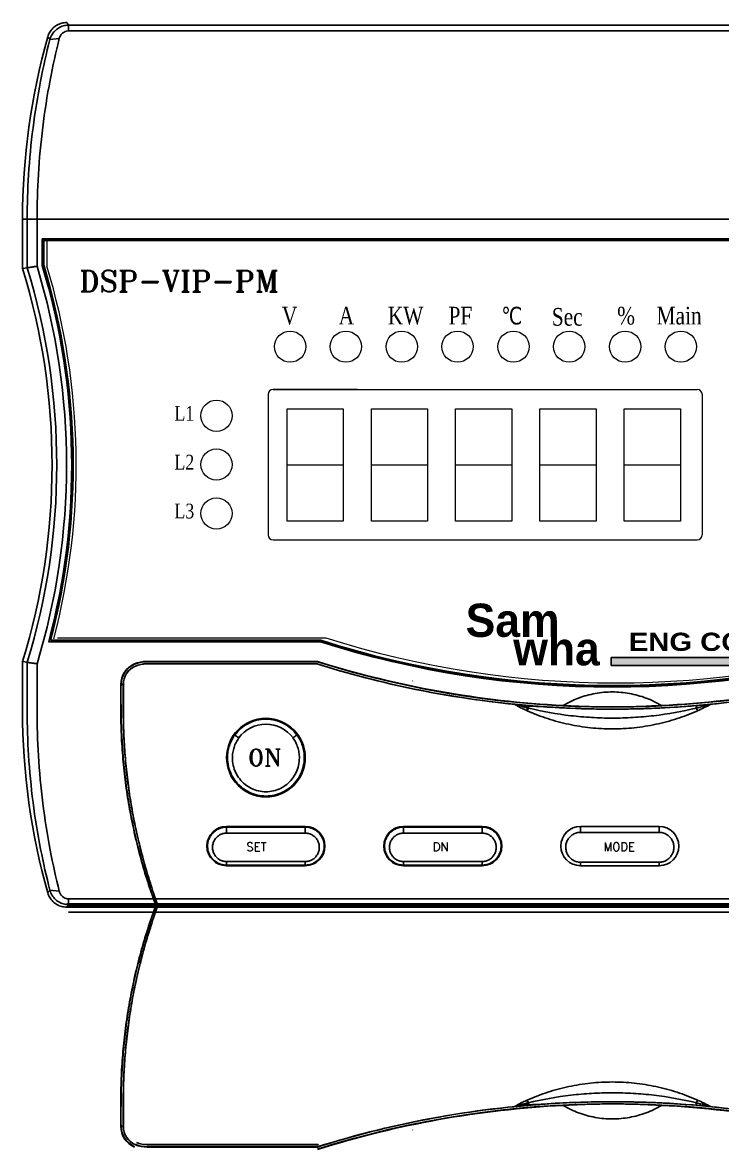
# Model space of a CAD drawing. Header units: millimetres. Extents: x 107 to 2900, y 85 to 3996.
# Drawn here: x 1094.06 to 1113.99, y 3650.02 to 3682.12 of the extents above; entities that cross this region are included whole.
import ezdxf
from ezdxf.lldxf.tags import DXFTag

# ---------------------------------------------------------------- set-up
doc = ezdxf.new("R2010")
doc.units = ezdxf.units.MM
for name, color, linetype in [('2', 7, 'Continuous'), ('70', 7, 'Continuous'), ('DEFAULT_2', 8, 'HIDDEN')]:
    doc.layers.add(name, color=color, linetype=linetype)
doc.styles.add('SS', font='batang.ttc', dxfattribs={"width": 0.8})
doc.styles.get("Standard").update_dxf_attribs({"font": 'BareunDotumPro1.ttf'})
doc.styles.add('STYLE2', font='romant.shx')
tags = doc.linetypes.add('HIDDEN', pattern=[0.375, 0.25, -0.125]).pattern_tags.tags
tags[6:7] = [DXFTag(74, 4), DXFTag(75, 0), DXFTag(340, '0'), DXFTag(46, 1.0), DXFTag(50, 0.0), DXFTag(44, 0.0), DXFTag(45, 0.0)]
tags[4:5] = [DXFTag(74, 4), DXFTag(75, 0), DXFTag(340, '0'), DXFTag(46, 1.0), DXFTag(50, 0.0), DXFTag(44, 0.0), DXFTag(45, 0.0)]

msp = doc.modelspace()

# ---------------------------------------------------------------- hatches: boundary and pattern name
msp.add_hatch(color=0).paths.add_polyline_path([(1110.823, 3663.801), (1110.823, 3664.035), (1114.931, 3664.035), (1114.931, 3663.801)])

# ---------------------------------------------------------------- linework, layer by layer
at = {"color": 0, "linetype": 'Continuous'}
for p, q in [((1095.37, 3681.883), (1095.37, 3682.047)), ((1126.343, 3682.047), (1095.37, 3682.047)), ((1126.343, 3681.883), (1095.37, 3681.883)), ((1095.104, 3681.669), (1094.835, 3681.633)), ((1094.056, 3675.114), (1094.056, 3676.514)), ((1094.056, 3676.514), (1127.656, 3676.514)), ((1094.189, 3676.514), (1094.189, 3675.134)), ((1094.469, 3676.514), (1094.469, 3675.176)), ((1094.616, 3675.954), (1094.616, 3675.198)), ((1127.096, 3675.954), (1094.616, 3675.954)), ((1094.622, 3675.948), (1094.622, 3675.198)), ((1127.09, 3675.948), (1094.622, 3675.948)), ((1094.658, 3675.912), (1094.658, 3675.204)), ((1127.054, 3675.912), (1094.658, 3675.912)), ((1094.056, 3675.114), (1094.189, 3675.134)), ((1094.855, 3664.522), (1102.549, 3664.522)), ((1094.8, 3664.48), (1094.808, 3664.486)), ((1094.8, 3664.48), (1102.543, 3664.48)), ((1102.544, 3664.486), (1094.808, 3664.486)), ((1102.543, 3664.48), (1102.544, 3664.486)), ((1094.056, 3662.514), (1094.056, 3663.914)), ((1094.056, 3663.914), (1094.189, 3663.894)), ((1094.189, 3663.894), (1094.189, 3662.514)), ((1102.456, 3663.92), (1097.578, 3663.92)), ((1097.578, 3663.92), (1097.578, 3663.91)), ((1102.455, 3663.91), (1097.578, 3663.91)), ((1102.456, 3663.92), (1102.455, 3663.91)), ((1094.469, 3663.853), (1094.469, 3662.514)), ((1097.244, 3663.85), (1097.247, 3663.841)), ((1102.446, 3663.85), (1097.578, 3663.85)), ((1096.856, 3662.514), (1096.856, 3663.26)), ((1096.866, 3663.267), (1096.93, 3663.267)), ((1096.926, 3662.514), (1096.926, 3663.26)), ((1096.866, 3662.514), (1096.866, 3662.692)), ((1097.572, 3657.833), (1097.623, 3657.833)), ((1097.632, 3657.644), (1097.684, 3657.644)), ((1097.654, 3657.564), (1097.696, 3657.606)), ((1097.696, 3657.433), (1097.696, 3657.606)), ((1095.104, 3657.371), (1094.835, 3657.407)), ((1095.37, 3657.157), (1097.786, 3657.157)), ((1095.37, 3657.157), (1095.37, 3656.993)), ((1097.782, 3657.186), (1097.837, 3657.186)), ((1097.795, 3657.154), (1097.8, 3657.15)), ((1097.801, 3657.147), (1097.845, 3657.147)), ((1097.845, 3657.157), (1123.868, 3657.157)), ((1126.398, 3657.017), (1095.314, 3657.017)), ((1126.398, 3656.92), (1095.314, 3656.92)), ((1095.37, 3656.993), (1097.849, 3656.993)), ((1095.37, 3656.944), (1097.849, 3656.944)), ((1097.842, 3657.034), (1097.89, 3657.034)), ((1097.842, 3656.903), (1097.89, 3656.903)), ((1097.867, 3656.968), (1123.846, 3656.968)), ((1097.867, 3656.968), (1123.846, 3656.968)), ((1097.904, 3656.993), (1097.91, 3656.981)), ((1097.904, 3656.993), (1123.808, 3656.993)), ((1097.904, 3656.944), (1097.91, 3656.956)), ((1097.904, 3656.944), (1123.808, 3656.944)), ((1097.91, 3656.981), (1097.91, 3656.981)), ((1123.802, 3656.981), (1097.91, 3656.981)), ((1123.802, 3656.981), (1097.91, 3656.981)), ((1123.802, 3656.956), (1097.91, 3656.956)), ((1123.802, 3656.956), (1097.91, 3656.956)), ((1097.91, 3656.956), (1097.91, 3656.956)), ((1095.37, 3656.78), (1097.786, 3656.78)), ((1097.696, 3656.504), (1097.696, 3656.331)), ((1097.782, 3656.751), (1097.837, 3656.751)), ((1097.795, 3656.783), (1097.8, 3656.787)), ((1097.801, 3656.79), (1097.845, 3656.79)), ((1097.845, 3656.78), (1123.868, 3656.78)), ((1097.632, 3656.293), (1097.684, 3656.293)), ((1097.654, 3656.373), (1097.696, 3656.331)), ((1097.572, 3656.104), (1097.623, 3656.104)), ((1096.856, 3651.423), (1096.856, 3650.677)), ((1096.866, 3651.423), (1096.866, 3651.245)), ((1096.926, 3651.423), (1096.926, 3650.677)), ((1096.866, 3650.67), (1096.93, 3650.67)), ((1097.272, 3650.153), (1097.276, 3650.162)), ((1102.474, 3650.153), (1097.607, 3650.153)), ((1102.484, 3650.093), (1097.607, 3650.093)), ((1097.607, 3650.083), (1097.607, 3650.093)), ((1102.485, 3650.083), (1097.607, 3650.083)), ((1102.485, 3650.083), (1102.484, 3650.093))]:
    msp.add_line(p, q, dxfattribs=at)
at = {"color": 0, "lineweight": 20}
for p, q in [((1094.751, 3675.887), (1094.751, 3675.183)), ((1127.052, 3675.912), (1094.852, 3675.912)), ((1095.048, 3664.591), (1102.696, 3664.591))]:
    msp.add_line(p, q, dxfattribs=at)
at = {"color": 0}
for p, q in [((1110.823, 3664.035), (1114.931, 3664.035)), ((1110.823, 3663.801), (1110.823, 3664.035)), ((1114.931, 3663.801), (1110.823, 3663.801))]:
    msp.add_line(p, q, dxfattribs=at)
at = {"color": 0, "linetype": 'HIDDEN'}
for p, q in [((1100.103, 3661.822), (1100.216, 3661.74)), ((1101.873, 3661.822), (1101.759, 3661.74)), ((1102.108, 3659.22), (1099.868, 3659.22)), ((1099.868, 3659.029), (1099.868, 3659.22)), ((1099.868, 3659.199), (1102.108, 3659.199)), ((1102.108, 3659.029), (1102.108, 3659.22)), ((1104.908, 3659.029), (1104.908, 3659.22)), ((1107.148, 3659.22), (1104.908, 3659.22)), ((1104.908, 3659.199), (1107.148, 3659.199)), ((1107.148, 3659.029), (1107.148, 3659.22)), ((1109.948, 3659.22), (1112.188, 3659.22)), ((1109.948, 3659.22), (1109.948, 3659.05)), ((1112.188, 3659.22), (1112.188, 3659.05)), ((1099.868, 3659.029), (1102.108, 3659.029)), ((1104.908, 3659.029), (1107.148, 3659.029)), ((1109.948, 3659.05), (1112.188, 3659.05)), ((1102.108, 3658.219), (1099.868, 3658.219)), ((1099.868, 3658.1), (1099.868, 3658.219)), ((1102.108, 3658.118), (1099.868, 3658.118)), ((1099.868, 3658.1), (1102.108, 3658.1)), ((1102.108, 3658.1), (1102.108, 3658.219)), ((1104.908, 3658.1), (1104.908, 3658.219)), ((1107.148, 3658.219), (1104.908, 3658.219)), ((1107.148, 3658.118), (1104.908, 3658.118)), ((1104.908, 3658.1), (1107.148, 3658.1)), ((1107.148, 3658.1), (1107.148, 3658.219)), ((1112.188, 3658.201), (1109.948, 3658.201)), ((1109.948, 3658.1), (1109.948, 3658.201)), ((1112.188, 3658.1), (1109.948, 3658.1)), ((1112.188, 3658.1), (1112.188, 3658.201))]:
    msp.add_line(p, q, dxfattribs=at)
msp.add_circle((1100.988, 3661.18), 1.12, dxfattribs=at)
at = {"color": 0, "linetype": 'Continuous'}
for centre, radius, start, end in [((1113.18, 3676.514), 19.124, 164.2269, 180), ((1075.81, 3669.514), 19.087, 342.9385, 17.0615), ((1075.81, 3669.514), 19.22, 342.998, 17.002), ((1075.81, 3669.514), 19.499, 343.1212, 16.8788), ((1075.81, 3669.514), 19.647, 345.1523, 16.8148), ((1075.81, 3669.514), 19.653, 345.1745, 16.8123), ((1075.81, 3669.514), 19.689, 345.3111, 16.7968), ((1110.856, 3690.63), 27.398, 252.3501, 287.6499), ((1110.856, 3690.63), 27.44, 252.3638, 287.6362), ((1110.856, 3690.63), 27.434, 252.3619, 287.6381), ((1097.578, 3663.08), 0.84, 90, 113.4856), ((1097.578, 3663.08), 0.83, 90, 113.4856), ((1110.856, 3690.63), 28.01, 252.5455, 287.4545), ((1110.856, 3690.63), 28, 252.5424, 267.134), ((1110.856, 3690.63), 28, 272.866, 287.4576), ((1097.5, 3663.26), 0.644, 113.4856, 180), ((1097.5, 3663.26), 0.634, 113.4856, 179.2935), ((1097.5, 3663.26), 0.575, 113.4856, 180), ((1097.578, 3663.08), 0.771, 90, 113.4856), ((1110.856, 3690.63), 28.069, 252.5641, 264.2766), ((1110.856, 3690.63), 28.069, 265.8574, 287.4359), ((1113.106, 3662.514), 19.05, 180, 195.802), ((1110.856, 3623.307), 28.069, 72.5641, 94.1426), ((1110.856, 3623.307), 28.069, 95.7234, 107.4359), ((1110.856, 3623.307), 28.01, 72.5455, 107.4545), ((1110.856, 3623.307), 28, 92.866, 107.4576), ((1110.856, 3623.307), 28, 72.5424, 87.134), ((1097.5, 3650.677), 0.644, 180, 246.5144), ((1097.5, 3650.677), 0.634, 180.7065, 246.5144), ((1097.5, 3650.677), 0.575, 180, 246.5144), ((1097.607, 3650.923), 0.84, 246.5144, 270), ((1097.607, 3650.923), 0.83, 246.5144, 270), ((1097.607, 3650.923), 0.771, 246.5144, 270)]:
    msp.add_arc(centre, radius, start, end, dxfattribs=at)
at = {"color": 0, "linetype": 'HIDDEN'}
for centre, radius, start, end in [((1100.988, 3661.18), 1.094, 35.9626, 144.0374), ((1100.988, 3661.18), 0.954, 35.9626, 144.0374), ((1099.868, 3658.66), 0.56, 90, 270), ((1102.108, 3658.66), 0.56, 270, 90), ((1104.908, 3658.66), 0.56, 90, 270), ((1107.148, 3658.66), 0.56, 270, 90), ((1109.948, 3658.66), 0.56, 90, 270), ((1112.188, 3658.66), 0.56, 270, 90)]:
    msp.add_arc(centre, radius, start, end, dxfattribs=at)
at = {"color": 0, "linetype": 'Continuous'}
for points, knots in [([(1094.776, 3681.713), (1094.789, 3681.758), (1094.828, 3681.848), (1094.917, 3681.963), (1095.035, 3682.052), (1095.17, 3682.107), (1095.267, 3682.12), (1095.314, 3682.12)], [0, 0, 0, 0, 0.286347, 0.578119, 0.866222, 1.158636, 1.444993, 1.444993, 1.444993, 1.444993]), ([(1095.37, 3682.047), (1095.353, 3682.047), (1095.288, 3682.044), (1095.176, 3682.018), (1095.044, 3681.948), (1094.935, 3681.845), (1094.868, 3681.734), (1094.842, 3681.66), (1094.835, 3681.633)], [0, 0, 0, 0, 0.099417, 0.3897, 0.684026, 0.981673, 1.282527, 1.450738, 1.450738, 1.450738, 1.450738]), ([(1095.37, 3681.883), (1095.362, 3681.883), (1095.329, 3681.882), (1095.273, 3681.869), (1095.207, 3681.832), (1095.153, 3681.779), (1095.12, 3681.721), (1095.108, 3681.683), (1095.104, 3681.669)], [0, 0, 0, 0, 0.0497258, 0.194883, 0.3426334, 0.493231, 0.6468973, 0.7333873, 0.7333873, 0.7333873, 0.7333873]), ([(1095.37, 3682.047), (1095.361, 3682.059), (1095.342, 3682.083), (1095.324, 3682.108), (1095.314, 3682.12)], [0, 0, 0, 0, 0.0917191, 0.1832964, 0.1832964, 0.1832964, 0.1832964]), ([(1094.835, 3681.633), (1094.734, 3681.24), (1094.547, 3680.406), (1094.34, 3679.12), (1094.216, 3677.807), (1094.189, 3676.937), (1094.189, 3676.514)], [0, 0, 0, 0, 2.431085, 5.125087, 7.809799, 10.343847, 10.343847, 10.343847, 10.343847]), ([(1095.104, 3681.669), (1095.005, 3681.274), (1094.821, 3680.434), (1094.617, 3679.139), (1094.495, 3677.816), (1094.469, 3676.94), (1094.469, 3676.514)], [0, 0, 0, 0, 2.445834, 5.157459, 7.860642, 10.412539, 10.412539, 10.412539, 10.412539]), ([(1094.835, 3681.633), (1094.825, 3681.646), (1094.806, 3681.673), (1094.786, 3681.699), (1094.776, 3681.713)], [0, 0, 0, 0, 0.0989444, 0.1977306, 0.1977306, 0.1977306, 0.1977306]), ([(1094.189, 3675.134), (1094.22, 3675.139), (1094.282, 3675.148), (1094.375, 3675.162), (1094.438, 3675.171), (1094.469, 3675.176)], [0, 0, 0, 0, 0.1879853, 0.3764516, 0.5653995, 0.5653995, 0.5653995, 0.5653995]), ([(1094.189, 3663.894), (1094.22, 3663.89), (1094.282, 3663.88), (1094.375, 3663.867), (1094.438, 3663.857), (1094.469, 3663.853)], [0, 0, 0, 0, 0.1879853, 0.3764516, 0.5653995, 0.5653995, 0.5653995, 0.5653995]), ([(1096.862, 3663.26), (1096.862, 3663.261), (1096.862, 3663.263), (1096.863, 3663.263), (1096.863, 3663.263)], [0, 0, 0, 0, 0.00684561, 0.008542309, 0.008542309, 0.008542309, 0.008542309]), ([(1096.866, 3663.267), (1096.866, 3663.267), (1096.865, 3663.266), (1096.863, 3663.265), (1096.863, 3663.264)], [0, 0, 0, 0, 0.004290187, 0.008578179, 0.008578179, 0.008578179, 0.008578179]), ([(1109.456, 3662.665), (1109.596, 3662.748), (1109.892, 3662.89), (1110.367, 3663.021), (1110.858, 3663.065), (1111.348, 3663.02), (1111.822, 3662.89), (1112.117, 3662.748), (1112.256, 3662.665)], [0, 0, 0, 0, 0.976202, 1.958317, 2.938421, 3.918816, 4.897014, 5.870112, 5.870112, 5.870112, 5.870112]), ([(1108.098, 3662.697), (1108.093, 3662.697), (1108.084, 3662.698), (1108.071, 3662.699), (1108.062, 3662.7), (1108.058, 3662.701)], [0, 0, 0, 0, 0.02891817, 0.05554824, 0.08000875, 0.08000875, 0.08000875, 0.08000875]), ([(1108.432, 3662.514), (1108.389, 3662.533), (1108.306, 3662.574), (1108.187, 3662.622), (1108.124, 3662.674), (1108.093, 3662.687)], [0, 0, 0, 0, 0.2785699, 0.5571976, 0.7620698, 0.7620698, 0.7620698, 0.7620698]), ([(1108.274, 3662.68), (1108.26, 3662.681), (1108.233, 3662.683), (1108.195, 3662.687), (1108.16, 3662.69), (1108.128, 3662.694), (1108.108, 3662.696), (1108.098, 3662.697)], [0, 0, 0, 0, 0.084498, 0.1614727, 0.2314916, 0.2954628, 0.3539159, 0.3539159, 0.3539159, 0.3539159]), ([(1108.405, 3662.668), (1108.39, 3662.669), (1108.36, 3662.672), (1108.316, 3662.676), (1108.288, 3662.678), (1108.274, 3662.68)], [0, 0, 0, 0, 0.0938764, 0.1816075, 0.2634276, 0.2634276, 0.2634276, 0.2634276]), ([(1108.425, 3662.6), (1108.404, 3662.605), (1108.371, 3662.613), (1108.339, 3662.621), (1108.327, 3662.624)], [0, 0, 0, 0, 0.1301711, 0.2012401, 0.2012401, 0.2012401, 0.2012401]), ([(1108.457, 3662.657), (1108.456, 3662.658), (1108.456, 3662.661), (1108.455, 3662.663), (1108.455, 3662.664)], [0, 0, 0, 0, 0.01000128, 0.0146719, 0.0146719, 0.0146719, 0.0146719]), ([(1108.456, 3662.664), (1108.517, 3662.658), (1108.641, 3662.648), (1108.766, 3662.639), (1108.828, 3662.634)], [0, 0, 0, 0, 0.3700033, 0.7483105, 0.7483105, 0.7483105, 0.7483105]), ([(1110.997, 3662.561), (1110.95, 3662.561), (1110.503, 3662.56), (1109.783, 3662.575), (1109.111, 3662.613), (1108.84, 3662.632)], [0, 0, 0, 0, 0.281233, 2.684744, 4.316896, 4.316896, 4.316896, 4.316896]), ([(1112.256, 3662.665), (1112.111, 3662.656), (1111.811, 3662.641), (1111.349, 3662.626), (1110.869, 3662.621), (1110.383, 3662.626), (1109.912, 3662.64), (1109.604, 3662.656), (1109.456, 3662.665)], [0, 0, 0, 0, 0.87143, 1.80188, 2.772831, 3.75508, 4.715306, 5.60336, 5.60336, 5.60336, 5.60336]), ([(1113.245, 3662.66), (1112.85, 3662.627), (1112.242, 3662.589), (1111.633, 3662.57), (1111.42, 3662.566)], [0, 0, 0, 0, 2.379307, 3.655285, 3.655285, 3.655285, 3.655285]), ([(1113.249, 3662.591), (1113.248, 3662.596), (1113.246, 3662.611), (1113.248, 3662.633), (1113.253, 3662.649), (1113.255, 3662.656)], [0, 0, 0, 0, 0.0342608, 0.0878154, 0.1339657, 0.1339657, 0.1339657, 0.1339657]), ([(1113.656, 3662.698), (1113.622, 3662.688), (1113.5, 3662.654), (1113.376, 3662.622), (1113.287, 3662.6)], [0, 0, 0, 0, 0.211493, 0.7640403, 0.7640403, 0.7640403, 0.7640403]), ([(1094.189, 3662.514), (1094.189, 3662.091), (1094.216, 3661.219), (1094.341, 3659.901), (1094.549, 3658.619), (1094.736, 3657.792), (1094.835, 3657.407)], [0, 0, 0, 0, 2.53806, 5.232757, 7.93719, 10.321954, 10.321954, 10.321954, 10.321954]), ([(1094.469, 3662.514), (1094.469, 3662.088), (1094.495, 3661.21), (1094.619, 3659.883), (1094.823, 3658.592), (1095.007, 3657.758), (1095.104, 3657.371)], [0, 0, 0, 0, 2.555787, 5.268859, 7.990805, 10.389876, 10.389876, 10.389876, 10.389876]), ([(1097.786, 3657.157), (1097.709, 3657.372), (1097.565, 3657.805), (1097.376, 3658.462), (1097.217, 3659.126), (1097.086, 3659.794), (1096.984, 3660.466), (1096.911, 3661.143), (1096.866, 3661.826), (1096.856, 3662.284), (1096.856, 3662.514)], [0, 0, 0, 0, 1.370707, 2.738162, 4.102451, 5.463277, 6.821231, 8.180969, 9.548029, 10.928044, 10.928044, 10.928044, 10.928044]), ([(1097.572, 3657.833), (1097.506, 3658.048), (1097.382, 3658.481), (1097.224, 3659.138), (1097.095, 3659.801), (1096.993, 3660.47), (1096.92, 3661.145), (1096.876, 3661.827), (1096.866, 3662.285), (1096.866, 3662.514)], [0, 0, 0, 0, 1.350476, 2.700623, 4.050923, 5.402669, 6.759411, 8.124798, 9.502529, 9.502529, 9.502529, 9.502529]), ([(1096.926, 3662.514), (1096.926, 3662.283), (1096.936, 3661.82), (1096.98, 3661.129), (1097.054, 3660.444), (1097.157, 3659.769), (1097.286, 3659.105), (1097.443, 3658.449), (1097.628, 3657.799), (1097.769, 3657.37), (1097.845, 3657.157)], [0, 0, 0, 0, 1.389049, 2.775445, 4.154005, 5.519463, 6.870654, 8.215373, 9.563159, 10.923087, 10.923087, 10.923087, 10.923087]), ([(1108.442, 3662.54), (1108.444, 3662.544), (1108.452, 3662.56), (1108.46, 3662.577), (1108.463, 3662.591)], [0, 0, 0, 0, 0.027101, 0.1103552, 0.1103552, 0.1103552, 0.1103552]), ([(1108.452, 3662.505), (1108.636, 3662.424), (1109.018, 3662.278), (1109.615, 3662.118), (1110.232, 3662.02), (1110.856, 3661.987), (1111.481, 3662.02), (1112.098, 3662.118), (1112.694, 3662.278), (1113.077, 3662.424), (1113.26, 3662.505)], [0, 0, 0, 0, 1.20435, 2.451014, 3.698656, 4.947185, 6.19577, 7.443408, 8.69004, 9.894365, 9.894365, 9.894365, 9.894365]), ([(1113.249, 3662.591), (1112.851, 3662.494), (1112.251, 3662.387), (1111.449, 3662.317), (1110.856, 3662.3), (1110.264, 3662.317), (1109.462, 3662.387), (1108.861, 3662.494), (1108.463, 3662.591)], [0, 0, 0, 0, 2.456169, 3.648839, 4.829029, 6.009201, 7.201902, 9.658039, 9.658039, 9.658039, 9.658039]), ([(1113.271, 3662.54), (1113.269, 3662.544), (1113.261, 3662.56), (1113.252, 3662.577), (1113.249, 3662.591)], [0, 0, 0, 0, 0.027108, 0.1103584, 0.1103584, 0.1103584, 0.1103584]), ([(1097.707, 3657.4), (1097.697, 3657.429), (1097.68, 3657.483), (1097.662, 3657.537), (1097.655, 3657.562)], [0, 0, 0, 0, 0.1846164, 0.3406515, 0.3406515, 0.3406515, 0.3406515]), ([(1094.835, 3657.407), (1094.825, 3657.393), (1094.805, 3657.367), (1094.786, 3657.34), (1094.776, 3657.327)], [0, 0, 0, 0, 0.0992536, 0.1983461, 0.1983461, 0.1983461, 0.1983461]), ([(1095.314, 3656.92), (1095.267, 3656.92), (1095.17, 3656.932), (1095.035, 3656.987), (1094.917, 3657.076), (1094.827, 3657.191), (1094.789, 3657.281), (1094.776, 3657.327)], [0, 0, 0, 0, 0.286233, 0.578063, 0.866063, 1.158195, 1.444433, 1.444433, 1.444433, 1.444433]), ([(1094.835, 3657.407), (1094.84, 3657.389), (1094.861, 3657.323), (1094.917, 3657.218), (1095.021, 3657.109), (1095.149, 3657.032), (1095.269, 3656.998), (1095.344, 3656.993), (1095.37, 3656.993)], [0, 0, 0, 0, 0.110757, 0.411715, 0.709435, 1.003783, 1.294875, 1.450206, 1.450206, 1.450206, 1.450206]), ([(1095.104, 3657.371), (1095.106, 3657.361), (1095.117, 3657.328), (1095.144, 3657.273), (1095.196, 3657.217), (1095.259, 3657.177), (1095.32, 3657.16), (1095.357, 3657.157), (1095.37, 3657.157)], [0, 0, 0, 0, 0.056987, 0.2109703, 0.3618697, 0.5098185, 0.6554337, 0.7331133, 0.7331133, 0.7331133, 0.7331133]), ([(1097.795, 3657.154), (1097.791, 3657.156), (1097.789, 3657.169), (1097.785, 3657.179), (1097.782, 3657.186)], [0, 0, 0, 0, 0.02680796, 0.06950079, 0.06950079, 0.06950079, 0.06950079]), ([(1097.904, 3656.993), (1097.898, 3657.011), (1097.884, 3657.048), (1097.864, 3657.102), (1097.851, 3657.139), (1097.845, 3657.157)], [0, 0, 0, 0, 0.1161474, 0.2323449, 0.348592, 0.348592, 0.348592, 0.348592]), ([(1095.37, 3656.993), (1095.36, 3656.981), (1095.342, 3656.956), (1095.323, 3656.932), (1095.314, 3656.92)], [0, 0, 0, 0, 0.0920396, 0.1839408, 0.1839408, 0.1839408, 0.1839408]), ([(1097.904, 3656.944), (1097.898, 3656.926), (1097.884, 3656.889), (1097.864, 3656.835), (1097.851, 3656.798), (1097.845, 3656.78)], [0, 0, 0, 0, 0.1161474, 0.2323449, 0.348592, 0.348592, 0.348592, 0.348592]), ([(1097.855, 3656.985), (1097.857, 3656.982), (1097.861, 3656.977), (1097.865, 3656.971), (1097.867, 3656.968)], [0, 0, 0, 0, 0.02021692, 0.04042938, 0.04042938, 0.04042938, 0.04042938]), ([(1097.855, 3656.952), (1097.857, 3656.955), (1097.861, 3656.96), (1097.865, 3656.966), (1097.867, 3656.968)], [0, 0, 0, 0, 0.02021692, 0.04042938, 0.04042938, 0.04042938, 0.04042938]), ([(1097.786, 3656.78), (1097.709, 3656.565), (1097.565, 3656.132), (1097.376, 3655.474), (1097.217, 3654.811), (1097.086, 3654.143), (1096.984, 3653.471), (1096.911, 3652.794), (1096.866, 3652.111), (1096.856, 3651.653), (1096.856, 3651.423)], [0, 0, 0, 0, 1.370707, 2.738162, 4.102451, 5.463277, 6.821231, 8.180969, 9.548029, 10.928044, 10.928044, 10.928044, 10.928044]), ([(1096.926, 3651.423), (1096.926, 3651.654), (1096.936, 3652.117), (1096.98, 3652.808), (1097.054, 3653.492), (1097.157, 3654.167), (1097.286, 3654.832), (1097.443, 3655.488), (1097.628, 3656.138), (1097.769, 3656.566), (1097.845, 3656.78)], [0, 0, 0, 0, 1.389049, 2.775445, 4.154005, 5.519463, 6.870654, 8.215373, 9.563159, 10.923087, 10.923087, 10.923087, 10.923087]), ([(1097.707, 3656.537), (1097.697, 3656.508), (1097.68, 3656.454), (1097.662, 3656.4), (1097.655, 3656.375)], [0, 0, 0, 0, 0.1846164, 0.3406515, 0.3406515, 0.3406515, 0.3406515]), ([(1097.795, 3656.783), (1097.791, 3656.781), (1097.789, 3656.768), (1097.785, 3656.757), (1097.782, 3656.751)], [0, 0, 0, 0, 0.02680796, 0.06950079, 0.06950079, 0.06950079, 0.06950079]), ([(1097.572, 3656.104), (1097.506, 3655.889), (1097.382, 3655.456), (1097.224, 3654.799), (1097.095, 3654.136), (1096.993, 3653.467), (1096.92, 3652.792), (1096.876, 3652.109), (1096.866, 3651.652), (1096.866, 3651.423)], [0, 0, 0, 0, 1.350476, 2.700623, 4.050923, 5.402669, 6.759411, 8.124798, 9.502529, 9.502529, 9.502529, 9.502529]), ([(1108.452, 3651.432), (1108.636, 3651.513), (1109.018, 3651.659), (1109.615, 3651.819), (1110.232, 3651.917), (1110.856, 3651.95), (1111.481, 3651.917), (1112.098, 3651.819), (1112.694, 3651.659), (1113.077, 3651.513), (1113.26, 3651.432)], [0, 0, 0, 0, 1.20435, 2.451014, 3.698656, 4.947185, 6.19577, 7.443408, 8.69004, 9.894365, 9.894365, 9.894365, 9.894365]), ([(1108.432, 3651.423), (1108.389, 3651.404), (1108.306, 3651.363), (1108.187, 3651.315), (1108.124, 3651.263), (1108.093, 3651.249)], [0, 0, 0, 0, 0.2785699, 0.5571976, 0.7620698, 0.7620698, 0.7620698, 0.7620698]), ([(1108.442, 3651.397), (1108.444, 3651.393), (1108.452, 3651.377), (1108.46, 3651.36), (1108.463, 3651.346)], [0, 0, 0, 0, 0.027101, 0.1103552, 0.1103552, 0.1103552, 0.1103552]), ([(1113.249, 3651.346), (1112.851, 3651.442), (1112.251, 3651.549), (1111.449, 3651.62), (1110.856, 3651.637), (1110.264, 3651.62), (1109.462, 3651.549), (1108.861, 3651.442), (1108.463, 3651.346)], [0, 0, 0, 0, 2.456169, 3.648839, 4.829029, 6.009201, 7.201902, 9.658039, 9.658039, 9.658039, 9.658039]), ([(1110.997, 3651.376), (1110.95, 3651.376), (1110.503, 3651.377), (1109.783, 3651.362), (1109.111, 3651.324), (1108.84, 3651.305)], [0, 0, 0, 0, 0.281233, 2.684744, 4.316896, 4.316896, 4.316896, 4.316896]), ([(1113.245, 3651.276), (1112.85, 3651.309), (1112.242, 3651.348), (1111.633, 3651.366), (1111.42, 3651.371)], [0, 0, 0, 0, 2.379307, 3.655285, 3.655285, 3.655285, 3.655285]), ([(1113.271, 3651.397), (1113.269, 3651.393), (1113.261, 3651.377), (1113.252, 3651.36), (1113.249, 3651.346)], [0, 0, 0, 0, 0.027108, 0.1103584, 0.1103584, 0.1103584, 0.1103584]), ([(1108.098, 3651.24), (1108.093, 3651.24), (1108.084, 3651.239), (1108.071, 3651.238), (1108.062, 3651.237), (1108.058, 3651.236)], [0, 0, 0, 0, 0.02891817, 0.05554824, 0.08000875, 0.08000875, 0.08000875, 0.08000875]), ([(1108.274, 3651.257), (1108.26, 3651.256), (1108.233, 3651.253), (1108.195, 3651.25), (1108.16, 3651.246), (1108.128, 3651.243), (1108.108, 3651.241), (1108.098, 3651.24)], [0, 0, 0, 0, 0.084498, 0.1614727, 0.2314916, 0.2954628, 0.3539159, 0.3539159, 0.3539159, 0.3539159]), ([(1108.405, 3651.269), (1108.39, 3651.268), (1108.36, 3651.265), (1108.316, 3651.261), (1108.288, 3651.258), (1108.274, 3651.257)], [0, 0, 0, 0, 0.0938764, 0.1816075, 0.2634276, 0.2634276, 0.2634276, 0.2634276]), ([(1108.425, 3651.337), (1108.404, 3651.332), (1108.371, 3651.324), (1108.339, 3651.315), (1108.327, 3651.312)], [0, 0, 0, 0, 0.1301711, 0.2012401, 0.2012401, 0.2012401, 0.2012401]), ([(1108.457, 3651.28), (1108.456, 3651.279), (1108.456, 3651.276), (1108.455, 3651.274), (1108.455, 3651.273)], [0, 0, 0, 0, 0.01000128, 0.0146719, 0.0146719, 0.0146719, 0.0146719]), ([(1108.456, 3651.273), (1108.517, 3651.279), (1108.641, 3651.289), (1108.766, 3651.298), (1108.828, 3651.303)], [0, 0, 0, 0, 0.3700033, 0.7483105, 0.7483105, 0.7483105, 0.7483105]), ([(1112.256, 3651.272), (1112.111, 3651.281), (1111.811, 3651.296), (1111.349, 3651.311), (1110.869, 3651.316), (1110.383, 3651.311), (1109.912, 3651.297), (1109.604, 3651.281), (1109.456, 3651.272)], [0, 0, 0, 0, 0.87143, 1.80188, 2.772831, 3.75508, 4.715306, 5.60336, 5.60336, 5.60336, 5.60336]), ([(1109.456, 3651.272), (1109.596, 3651.189), (1109.892, 3651.047), (1110.367, 3650.916), (1110.858, 3650.872), (1111.348, 3650.917), (1111.822, 3651.047), (1112.117, 3651.189), (1112.256, 3651.272)], [0, 0, 0, 0, 0.976202, 1.958317, 2.938421, 3.918816, 4.897014, 5.870112, 5.870112, 5.870112, 5.870112]), ([(1113.249, 3651.346), (1113.248, 3651.341), (1113.246, 3651.326), (1113.248, 3651.304), (1113.253, 3651.288), (1113.255, 3651.28)], [0, 0, 0, 0, 0.0342608, 0.0878154, 0.1339657, 0.1339657, 0.1339657, 0.1339657]), ([(1113.656, 3651.239), (1113.622, 3651.249), (1113.5, 3651.283), (1113.376, 3651.315), (1113.287, 3651.337)], [0, 0, 0, 0, 0.211493, 0.7640403, 0.7640403, 0.7640403, 0.7640403]), ([(1096.862, 3650.677), (1096.862, 3650.676), (1096.862, 3650.674), (1096.863, 3650.674), (1096.863, 3650.674)], [0, 0, 0, 0, 0.00684561, 0.008542309, 0.008542309, 0.008542309, 0.008542309]), ([(1096.866, 3650.67), (1096.866, 3650.67), (1096.865, 3650.671), (1096.863, 3650.672), (1096.863, 3650.673)], [0, 0, 0, 0, 0.004290187, 0.008578179, 0.008578179, 0.008578179, 0.008578179])]:
    msp.add_open_spline(points, degree=3, knots=knots, dxfattribs=at)
at = {"color": 0, "lineweight": 20}
for points in [[(1094.946, 3664.565), (1095.861, 3668.055), (1095.793, 3671.729), (1094.751, 3675.183)], [(1102.696, 3664.591), (1108.067, 3662.882), (1113.837, 3662.882), (1119.209, 3664.591)]]:
    msp.add_open_spline(points, degree=3, dxfattribs=at)
at = {"color": 0, "linetype": 'Continuous'}
for points in [[(1108.095, 3662.687), (1108.082, 3662.69), (1108.069, 3662.694), (1108.056, 3662.698)], [(1108.093, 3662.687), (1108.081, 3662.692), (1108.069, 3662.696), (1108.056, 3662.698)], [(1108.264, 3662.641), (1108.208, 3662.656), (1108.151, 3662.671), (1108.095, 3662.687)], [(1108.327, 3662.624), (1108.306, 3662.63), (1108.285, 3662.635), (1108.264, 3662.641)], [(1108.456, 3662.664), (1108.439, 3662.665), (1108.422, 3662.666), (1108.405, 3662.668)], [(1108.439, 3662.596), (1108.434, 3662.598), (1108.429, 3662.599), (1108.425, 3662.6)], [(1108.463, 3662.591), (1108.455, 3662.593), (1108.447, 3662.594), (1108.439, 3662.596)], [(1108.459, 3662.65), (1108.458, 3662.652), (1108.458, 3662.654), (1108.457, 3662.657)], [(1108.463, 3662.591), (1108.469, 3662.61), (1108.465, 3662.631), (1108.459, 3662.65)], [(1108.84, 3662.632), (1108.836, 3662.632), (1108.832, 3662.632), (1108.828, 3662.633)], [(1113.257, 3662.661), (1113.253, 3662.661), (1113.249, 3662.661), (1113.245, 3662.66)], [(1113.273, 3662.596), (1113.265, 3662.594), (1113.257, 3662.592), (1113.249, 3662.591)], [(1113.255, 3662.656), (1113.256, 3662.658), (1113.257, 3662.66), (1113.257, 3662.661)], [(1113.656, 3662.698), (1113.523, 3662.685), (1113.39, 3662.673), (1113.257, 3662.661)], [(1113.287, 3662.6), (1113.282, 3662.599), (1113.278, 3662.598), (1113.273, 3662.596)], [(1113.656, 3662.698), (1113.533, 3662.632), (1113.408, 3662.571), (1113.281, 3662.514)], [(1108.432, 3662.514), (1108.434, 3662.523), (1108.438, 3662.532), (1108.442, 3662.54)], [(1108.432, 3662.514), (1108.438, 3662.511), (1108.445, 3662.508), (1108.452, 3662.505)], [(1111.42, 3662.566), (1111.279, 3662.563), (1111.138, 3662.562), (1110.997, 3662.561)], [(1113.26, 3662.505), (1113.267, 3662.508), (1113.274, 3662.511), (1113.281, 3662.514)], [(1113.281, 3662.514), (1113.279, 3662.523), (1113.275, 3662.532), (1113.271, 3662.54)], [(1097.634, 3657.637), (1097.613, 3657.702), (1097.592, 3657.768), (1097.572, 3657.833)], [(1097.64, 3657.614), (1097.637, 3657.622), (1097.635, 3657.629), (1097.634, 3657.637)], [(1097.655, 3657.562), (1097.65, 3657.579), (1097.645, 3657.597), (1097.64, 3657.614)], [(1097.782, 3657.186), (1097.781, 3657.191), (1097.779, 3657.195), (1097.777, 3657.199)], [(1097.786, 3657.157), (1097.789, 3657.15), (1097.791, 3657.144), (1097.794, 3657.137)], [(1097.794, 3657.137), (1097.798, 3657.126), (1097.802, 3657.114), (1097.807, 3657.102)], [(1097.803, 3657.142), (1097.802, 3657.145), (1097.801, 3657.147), (1097.8, 3657.15)], [(1097.809, 3657.125), (1097.807, 3657.13), (1097.805, 3657.136), (1097.803, 3657.142)], [(1097.794, 3656.799), (1097.798, 3656.811), (1097.802, 3656.823), (1097.807, 3656.835)], [(1097.807, 3657.102), (1097.814, 3657.084), (1097.821, 3657.066), (1097.828, 3657.048)], [(1097.807, 3656.835), (1097.814, 3656.853), (1097.821, 3656.871), (1097.828, 3656.889)], [(1097.828, 3657.072), (1097.822, 3657.09), (1097.816, 3657.107), (1097.809, 3657.125)], [(1097.828, 3656.864), (1097.822, 3656.847), (1097.816, 3656.83), (1097.809, 3656.812)], [(1097.842, 3657.034), (1097.838, 3657.047), (1097.833, 3657.059), (1097.828, 3657.072)], [(1097.828, 3657.048), (1097.835, 3657.029), (1097.842, 3657.011), (1097.849, 3656.993)], [(1097.828, 3656.889), (1097.835, 3656.907), (1097.842, 3656.926), (1097.849, 3656.944)], [(1097.842, 3656.903), (1097.838, 3656.89), (1097.833, 3656.877), (1097.828, 3656.864)], [(1097.854, 3657.001), (1097.85, 3657.012), (1097.846, 3657.023), (1097.842, 3657.034)], [(1097.854, 3656.936), (1097.85, 3656.925), (1097.846, 3656.914), (1097.842, 3656.903)], [(1097.849, 3656.993), (1097.851, 3656.99), (1097.853, 3656.988), (1097.855, 3656.985)], [(1097.849, 3656.944), (1097.851, 3656.947), (1097.853, 3656.949), (1097.855, 3656.952)], [(1097.863, 3656.978), (1097.86, 3656.985), (1097.857, 3656.993), (1097.854, 3657.001)], [(1097.863, 3656.959), (1097.86, 3656.951), (1097.857, 3656.944), (1097.854, 3656.936)], [(1097.867, 3656.968), (1097.865, 3656.972), (1097.864, 3656.975), (1097.863, 3656.978)], [(1097.867, 3656.968), (1097.865, 3656.965), (1097.864, 3656.962), (1097.863, 3656.959)], [(1097.782, 3656.751), (1097.781, 3656.746), (1097.779, 3656.742), (1097.777, 3656.737)], [(1097.786, 3656.78), (1097.789, 3656.787), (1097.791, 3656.793), (1097.794, 3656.799)], [(1097.803, 3656.795), (1097.802, 3656.792), (1097.801, 3656.79), (1097.8, 3656.787)], [(1097.809, 3656.812), (1097.807, 3656.807), (1097.805, 3656.801), (1097.803, 3656.795)], [(1097.634, 3656.3), (1097.613, 3656.235), (1097.592, 3656.169), (1097.572, 3656.104)], [(1097.64, 3656.323), (1097.637, 3656.315), (1097.635, 3656.308), (1097.634, 3656.3)], [(1097.655, 3656.375), (1097.65, 3656.357), (1097.645, 3656.34), (1097.64, 3656.323)], [(1108.432, 3651.423), (1108.438, 3651.426), (1108.445, 3651.429), (1108.452, 3651.432)], [(1108.432, 3651.423), (1108.434, 3651.414), (1108.438, 3651.405), (1108.442, 3651.397)], [(1111.42, 3651.371), (1111.279, 3651.373), (1111.138, 3651.375), (1110.997, 3651.376)], [(1113.26, 3651.432), (1113.267, 3651.429), (1113.274, 3651.426), (1113.281, 3651.423)], [(1113.281, 3651.423), (1113.279, 3651.414), (1113.275, 3651.405), (1113.271, 3651.397)], [(1113.656, 3651.239), (1113.533, 3651.305), (1113.408, 3651.366), (1113.281, 3651.423)], [(1108.095, 3651.25), (1108.082, 3651.246), (1108.069, 3651.243), (1108.056, 3651.239)], [(1108.093, 3651.249), (1108.081, 3651.244), (1108.069, 3651.241), (1108.056, 3651.239)], [(1108.264, 3651.296), (1108.208, 3651.281), (1108.151, 3651.266), (1108.095, 3651.25)], [(1108.327, 3651.312), (1108.306, 3651.307), (1108.285, 3651.302), (1108.264, 3651.296)], [(1108.456, 3651.273), (1108.439, 3651.272), (1108.422, 3651.27), (1108.405, 3651.269)], [(1108.439, 3651.34), (1108.434, 3651.339), (1108.429, 3651.338), (1108.425, 3651.337)], [(1108.463, 3651.346), (1108.455, 3651.344), (1108.447, 3651.342), (1108.439, 3651.34)], [(1108.459, 3651.287), (1108.458, 3651.285), (1108.458, 3651.282), (1108.457, 3651.28)], [(1108.463, 3651.346), (1108.469, 3651.327), (1108.465, 3651.306), (1108.459, 3651.287)], [(1108.84, 3651.305), (1108.836, 3651.305), (1108.832, 3651.305), (1108.828, 3651.304)], [(1113.257, 3651.275), (1113.253, 3651.276), (1113.249, 3651.276), (1113.245, 3651.276)], [(1113.273, 3651.34), (1113.265, 3651.342), (1113.257, 3651.344), (1113.249, 3651.346)], [(1113.255, 3651.28), (1113.256, 3651.279), (1113.257, 3651.277), (1113.257, 3651.275)], [(1113.656, 3651.239), (1113.523, 3651.252), (1113.39, 3651.264), (1113.257, 3651.275)], [(1113.287, 3651.337), (1113.282, 3651.338), (1113.278, 3651.339), (1113.273, 3651.34)]]:
    msp.add_open_spline(points, degree=3, dxfattribs=at)
at = {"color": 0, "linetype": 'HIDDEN'}
for points, knots in [([(1099.894, 3661.18), (1099.894, 3661.237), (1099.903, 3661.352), (1099.943, 3661.52), (1100.009, 3661.679), (1100.069, 3661.776), (1100.103, 3661.822)], [0, 0, 0, 0, 0.343511, 0.687821, 1.030268, 1.371469, 1.371469, 1.371469, 1.371469]), ([(1100.034, 3661.174), (1100.034, 3661.224), (1100.042, 3661.326), (1100.077, 3661.473), (1100.135, 3661.613), (1100.187, 3661.7), (1100.216, 3661.74)], [0, 0, 0, 0, 0.30278, 0.606418, 0.907994, 1.207783, 1.207783, 1.207783, 1.207783]), ([(1101.759, 3661.74), (1101.789, 3661.7), (1101.841, 3661.613), (1101.898, 3661.473), (1101.933, 3661.325), (1101.941, 3661.224), (1101.941, 3661.174)], [0, 0, 0, 0, 0.299945, 0.601531, 0.905057, 1.207783, 1.207783, 1.207783, 1.207783]), ([(1101.873, 3661.822), (1101.906, 3661.776), (1101.966, 3661.679), (1102.032, 3661.52), (1102.072, 3661.352), (1102.081, 3661.237), (1102.081, 3661.18)], [0, 0, 0, 0, 0.341381, 0.683823, 1.028002, 1.371469, 1.371469, 1.371469, 1.371469]), ([(1102.081, 3661.18), (1102.081, 3661.098), (1102.063, 3660.934), (1101.981, 3660.701), (1101.85, 3660.491), (1101.675, 3660.316), (1101.465, 3660.185), (1101.232, 3660.103), (1100.988, 3660.076), (1100.743, 3660.103), (1100.51, 3660.185), (1100.301, 3660.316), (1100.126, 3660.491), (1099.994, 3660.701), (1099.912, 3660.934), (1099.894, 3661.098), (1099.894, 3661.18)], [0, 0, 0, 0, 0.490626, 0.981597, 1.472961, 1.963823, 2.453945, 2.94307, 3.431527, 3.919985, 4.409111, 4.899234, 5.390096, 5.881458, 6.37243, 6.863054, 6.863054, 6.863054, 6.863054]), ([(1101.941, 3661.174), (1101.941, 3661.102), (1101.926, 3660.957), (1101.854, 3660.751), (1101.74, 3660.566), (1101.587, 3660.412), (1101.405, 3660.296), (1101.201, 3660.224), (1100.988, 3660.2), (1100.774, 3660.224), (1100.571, 3660.296), (1100.388, 3660.412), (1100.236, 3660.566), (1100.121, 3660.751), (1100.05, 3660.957), (1100.034, 3661.102), (1100.034, 3661.174)], [0, 0, 0, 0, 0.432262, 0.864746, 1.296766, 1.727328, 2.156221, 2.583426, 3.009603, 3.435773, 3.862973, 4.291859, 4.722413, 5.154424, 5.586903, 6.019149, 6.019149, 6.019149, 6.019149]), ([(1099.868, 3658.118), (1099.821, 3658.118), (1099.728, 3658.13), (1099.597, 3658.183), (1099.484, 3658.269), (1099.396, 3658.382), (1099.34, 3658.515), (1099.321, 3658.658), (1099.34, 3658.801), (1099.395, 3658.933), (1099.483, 3659.046), (1099.596, 3659.133), (1099.727, 3659.187), (1099.821, 3659.199), (1099.868, 3659.199)], [0, 0, 0, 0, 0.278054, 0.557585, 0.839136, 1.122386, 1.407141, 1.692388, 1.977241, 2.261113, 2.543701, 2.825306, 3.105892, 3.385705, 3.385705, 3.385705, 3.385705]), ([(1102.108, 3659.199), (1102.154, 3659.199), (1102.248, 3659.187), (1102.379, 3659.133), (1102.493, 3659.046), (1102.58, 3658.933), (1102.635, 3658.801), (1102.654, 3658.658), (1102.635, 3658.515), (1102.58, 3658.382), (1102.492, 3658.269), (1102.378, 3658.183), (1102.247, 3658.13), (1102.154, 3658.118), (1102.108, 3658.118)], [0, 0, 0, 0, 0.279933, 0.560579, 0.842264, 1.124833, 1.408721, 1.693581, 1.978834, 2.263583, 2.546861, 2.828333, 3.107769, 3.385705, 3.385705, 3.385705, 3.385705]), ([(1104.908, 3658.118), (1104.861, 3658.118), (1104.768, 3658.13), (1104.637, 3658.183), (1104.524, 3658.269), (1104.436, 3658.382), (1104.38, 3658.515), (1104.361, 3658.658), (1104.38, 3658.801), (1104.435, 3658.933), (1104.523, 3659.046), (1104.636, 3659.133), (1104.767, 3659.187), (1104.861, 3659.199), (1104.908, 3659.199)], [0, 0, 0, 0, 0.278054, 0.557585, 0.839136, 1.122386, 1.407141, 1.692388, 1.977241, 2.261113, 2.543701, 2.825306, 3.105892, 3.385705, 3.385705, 3.385705, 3.385705]), ([(1107.148, 3659.199), (1107.194, 3659.199), (1107.288, 3659.187), (1107.419, 3659.133), (1107.533, 3659.046), (1107.62, 3658.933), (1107.675, 3658.801), (1107.694, 3658.658), (1107.675, 3658.515), (1107.62, 3658.382), (1107.532, 3658.269), (1107.418, 3658.183), (1107.287, 3658.13), (1107.194, 3658.118), (1107.148, 3658.118)], [0, 0, 0, 0, 0.279933, 0.560579, 0.842264, 1.124833, 1.408721, 1.693581, 1.978834, 2.263583, 2.546861, 2.828333, 3.107769, 3.385705, 3.385705, 3.385705, 3.385705]), ([(1099.868, 3658.219), (1099.833, 3658.219), (1099.764, 3658.228), (1099.667, 3658.268), (1099.583, 3658.332), (1099.518, 3658.417), (1099.477, 3658.517), (1099.463, 3658.624), (1099.477, 3658.731), (1099.518, 3658.83), (1099.583, 3658.915), (1099.667, 3658.979), (1099.764, 3659.02), (1099.833, 3659.029), (1099.868, 3659.029)], [0, 0, 0, 0, 0.20606, 0.413741, 0.623435, 0.83499, 1.048185, 1.262033, 1.475502, 1.687829, 1.898583, 2.107928, 2.315947, 2.522843, 2.522843, 2.522843, 2.522843]), ([(1102.108, 3659.029), (1102.142, 3659.029), (1102.212, 3659.02), (1102.309, 3658.979), (1102.393, 3658.915), (1102.458, 3658.83), (1102.499, 3658.731), (1102.513, 3658.624), (1102.499, 3658.517), (1102.457, 3658.417), (1102.392, 3658.332), (1102.308, 3658.268), (1102.211, 3658.228), (1102.142, 3658.219), (1102.108, 3658.219)], [0, 0, 0, 0, 0.206977, 0.415052, 0.624471, 0.835227, 1.047586, 1.261079, 1.474913, 1.688084, 1.899642, 2.109262, 2.316861, 2.522843, 2.522843, 2.522843, 2.522843]), ([(1104.908, 3658.219), (1104.873, 3658.219), (1104.804, 3658.228), (1104.707, 3658.268), (1104.623, 3658.332), (1104.558, 3658.417), (1104.517, 3658.517), (1104.503, 3658.624), (1104.517, 3658.731), (1104.558, 3658.83), (1104.623, 3658.915), (1104.707, 3658.979), (1104.804, 3659.02), (1104.873, 3659.029), (1104.908, 3659.029)], [0, 0, 0, 0, 0.20606, 0.413741, 0.623435, 0.83499, 1.048185, 1.262033, 1.475502, 1.687829, 1.898583, 2.107928, 2.315947, 2.522843, 2.522843, 2.522843, 2.522843]), ([(1107.148, 3659.029), (1107.182, 3659.029), (1107.252, 3659.02), (1107.349, 3658.979), (1107.433, 3658.915), (1107.498, 3658.83), (1107.539, 3658.731), (1107.553, 3658.624), (1107.539, 3658.517), (1107.497, 3658.417), (1107.432, 3658.332), (1107.348, 3658.268), (1107.251, 3658.228), (1107.182, 3658.219), (1107.148, 3658.219)], [0, 0, 0, 0, 0.206977, 0.415052, 0.624471, 0.835227, 1.047586, 1.261079, 1.474913, 1.688084, 1.899642, 2.109262, 2.316861, 2.522843, 2.522843, 2.522843, 2.522843]), ([(1109.948, 3658.201), (1109.912, 3658.201), (1109.839, 3658.21), (1109.737, 3658.252), (1109.649, 3658.32), (1109.581, 3658.409), (1109.538, 3658.513), (1109.523, 3658.625), (1109.537, 3658.737), (1109.58, 3658.841), (1109.648, 3658.93), (1109.736, 3658.998), (1109.838, 3659.041), (1109.911, 3659.05), (1109.948, 3659.05)], [0, 0, 0, 0, 0.215857, 0.433445, 0.653196, 0.874955, 1.098498, 1.322775, 1.546709, 1.769501, 1.990705, 2.210493, 2.42894, 2.646232, 2.646232, 2.646232, 2.646232]), ([(1112.188, 3659.05), (1112.224, 3659.05), (1112.297, 3659.041), (1112.399, 3658.998), (1112.487, 3658.93), (1112.555, 3658.841), (1112.598, 3658.737), (1112.613, 3658.625), (1112.598, 3658.513), (1112.554, 3658.409), (1112.486, 3658.32), (1112.398, 3658.252), (1112.296, 3658.21), (1112.224, 3658.201), (1112.188, 3658.201)], [0, 0, 0, 0, 0.217399, 0.435921, 0.655789, 0.876991, 1.099813, 1.323768, 1.54803, 1.771545, 1.993306, 2.212976, 2.43047, 2.646232, 2.646232, 2.646232, 2.646232])]:
    msp.add_open_spline(points, degree=3, knots=knots, dxfattribs=at)
at = {"layer": '2', "color": 0, "lineweight": 20}
for p, q in [((1101.193, 3671.67), (1113.272, 3671.67)), ((1101.054, 3671.531), (1101.054, 3667.524)), ((1113.411, 3671.531), (1113.411, 3667.524)), ((1101.193, 3667.385), (1113.272, 3667.385))]:
    msp.add_line(p, q, dxfattribs=at)
for centre in [(1101.677, 3672.887), (1103.267, 3672.887), (1104.857, 3672.887), (1106.447, 3672.887), (1108.038, 3672.887), (1109.628, 3672.887), (1111.219, 3672.887), (1112.809, 3672.887), (1099.579, 3670.919), (1099.579, 3669.528), (1099.579, 3668.136)]:
    msp.add_circle(centre, 0.445, dxfattribs=at)
for points in [[(1094.854, 3675.208), (1094.854, 3675.207), (1094.853, 3675.206), (1094.852, 3675.206), (1094.851, 3675.206), (1094.851, 3675.207), (1094.851, 3675.208), (1094.851, 3675.209), (1094.851, 3675.21), (1094.852, 3675.21), (1094.853, 3675.21), (1094.854, 3675.209), (1094.854, 3675.208)], [(1110.954, 3663.309), (1110.954, 3663.308), (1110.953, 3663.307), (1110.952, 3663.307), (1110.951, 3663.307), (1110.951, 3663.308), (1110.951, 3663.309), (1110.951, 3663.31), (1110.951, 3663.311), (1110.952, 3663.311), (1110.953, 3663.311), (1110.954, 3663.31), (1110.954, 3663.309)]]:
    msp.add_open_spline(points, degree=3, knots=[0, 0, 0, 0, 1, 1, 1, 2, 2, 2, 3, 3, 3, 4, 4, 4, 4], dxfattribs=at)
for points in [[(1101.193, 3671.67), (1101.116, 3671.67), (1101.054, 3671.608), (1101.054, 3671.531)], [(1113.411, 3671.531), (1113.411, 3671.608), (1113.349, 3671.67), (1113.272, 3671.67)], [(1101.054, 3667.524), (1101.054, 3667.447), (1101.116, 3667.385), (1101.193, 3667.385)], [(1113.272, 3667.385), (1113.349, 3667.385), (1113.411, 3667.447), (1113.411, 3667.524)]]:
    msp.add_open_spline(points, degree=3, dxfattribs=at)
at = {"layer": '70', "color": 0, "lineweight": 13}
for p, q in [((1103.593, 3671.67), (1101.193, 3671.67)), ((1101.593, 3671.12), (1103.193, 3671.12)), ((1101.593, 3667.92), (1101.593, 3671.12)), ((1103.193, 3671.12), (1103.193, 3667.92)), ((1103.993, 3671.12), (1105.593, 3671.12)), ((1103.993, 3667.92), (1103.993, 3671.12)), ((1105.593, 3671.12), (1105.593, 3667.92)), ((1106.393, 3671.12), (1107.993, 3671.12)), ((1106.393, 3667.92), (1106.393, 3671.12)), ((1107.993, 3671.12), (1107.993, 3667.92)), ((1108.793, 3667.92), (1108.793, 3671.12)), ((1108.793, 3671.12), (1110.393, 3671.12)), ((1110.393, 3671.12), (1110.393, 3667.92)), ((1111.193, 3671.12), (1112.793, 3671.12)), ((1111.193, 3667.92), (1111.193, 3671.12)), ((1112.793, 3671.12), (1112.793, 3667.92)), ((1101.593, 3669.52), (1103.193, 3669.52)), ((1103.993, 3669.52), (1105.593, 3669.52)), ((1106.393, 3669.52), (1107.993, 3669.52)), ((1108.793, 3669.52), (1110.393, 3669.52)), ((1111.193, 3669.52), (1112.793, 3669.52)), ((1103.193, 3667.92), (1101.593, 3667.92)), ((1105.593, 3667.92), (1103.993, 3667.92)), ((1107.993, 3667.92), (1106.393, 3667.92)), ((1110.393, 3667.92), (1108.793, 3667.92)), ((1112.793, 3667.92), (1111.193, 3667.92))]:
    msp.add_line(p, q, dxfattribs=at)
at = {"layer": 'DEFAULT_2', "color": 0, "linetype": 'HIDDEN'}
for p, q in [((1094.398, 3675.165), (1094.4, 3675.166)), ((1094.421, 3675.169), (1094.425, 3675.169)), ((1102.564, 3664.616), (1102.564, 3664.617)), ((1094.398, 3663.863), (1094.4, 3663.863)), ((1094.421, 3663.86), (1094.425, 3663.859)), ((1097.271, 3663.787), (1097.272, 3663.784)), ((1097.578, 3663.847), (1097.578, 3663.85)), ((1102.445, 3663.847), (1097.578, 3663.847)), ((1102.445, 3663.847), (1102.446, 3663.85)), ((1096.856, 3663.26), (1096.862, 3663.26)), ((1096.926, 3663.26), (1096.928, 3663.26)), ((1096.928, 3663.26), (1096.928, 3662.514)), ((1096.93, 3663.267), (1096.94, 3663.277)), ((1096.93, 3663.267), (1096.93, 3662.692)), ((1105.16, 3663.356), (1105.17, 3663.366)), ((1097.64, 3657.55), (1097.654, 3657.564)), ((1095.15, 3657.261), (1095.152, 3657.264)), ((1097.64, 3656.387), (1097.654, 3656.373)), ((1096.928, 3650.677), (1096.928, 3651.423)), ((1096.93, 3650.67), (1096.93, 3651.245)), ((1096.856, 3650.677), (1096.862, 3650.677)), ((1096.926, 3650.677), (1096.928, 3650.677)), ((1096.93, 3650.67), (1096.94, 3650.66)), ((1105.16, 3650.58), (1105.17, 3650.571)), ((1097.3, 3650.217), (1097.301, 3650.219)), ((1102.474, 3650.156), (1097.607, 3650.156)), ((1097.607, 3650.156), (1097.607, 3650.153)), ((1102.474, 3650.156), (1102.474, 3650.153))]:
    msp.add_line(p, q, dxfattribs=at)
for centre, radius, start, end in [((1097.5, 3663.26), 0.572, 113.4856, 180), ((1097.578, 3663.08), 0.768, 90, 113.4856), ((1110.856, 3690.63), 28.072, 252.5651, 267.1234), ((1110.856, 3690.63), 28.072, 272.8766, 287.4349), ((1110.856, 3690.63), 28.07, 267.1411, 272.8589), ((1110.856, 3623.307), 28.07, 87.1411, 92.8589), ((1110.856, 3623.307), 28.072, 92.8766, 107.4349), ((1110.856, 3623.307), 28.072, 72.5651, 87.1234), ((1097.5, 3650.677), 0.572, 180, 246.5144), ((1097.607, 3650.923), 0.768, 246.5144, 270)]:
    msp.add_arc(centre, radius, start, end, dxfattribs=at)
for points, knots in [([(1096.858, 3663.061), (1096.858, 3663.085), (1096.859, 3663.128), (1096.86, 3663.186), (1096.861, 3663.229), (1096.861, 3663.251), (1096.862, 3663.26)], [0, 0, 0, 0, 0.1415205, 0.2605071, 0.3478771, 0.3968643, 0.3968643, 0.3968643, 0.3968643]), ([(1108.437, 3662.651), (1108.394, 3662.655), (1108.308, 3662.658), (1108.181, 3662.672), (1108.098, 3662.689), (1108.057, 3662.699)], [0, 0, 0, 0, 0.2603693, 0.5147594, 0.7685406, 0.7685406, 0.7685406, 0.7685406]), ([(1108.437, 3662.65), (1108.436, 3662.648), (1108.434, 3662.641), (1108.432, 3662.629), (1108.43, 3662.613), (1108.429, 3662.596), (1108.428, 3662.576), (1108.428, 3662.55), (1108.429, 3662.531), (1108.431, 3662.519)], [0, 0, 0, 0, 0.0165399, 0.0414932, 0.0731171, 0.1095236, 0.1487905, 0.1889902, 0.2645253, 0.2645253, 0.2645253, 0.2645253]), ([(1108.455, 3662.649), (1108.511, 3662.645), (1108.636, 3662.641), (1108.761, 3662.638), (1108.828, 3662.633)], [0, 0, 0, 0, 0.3412796, 0.7480306, 0.7480306, 0.7480306, 0.7480306]), ([(1096.928, 3662.514), (1096.928, 3662.302), (1096.937, 3661.878), (1096.975, 3661.245), (1097.037, 3660.616), (1097.123, 3659.996), (1097.232, 3659.386), (1097.363, 3658.785), (1097.517, 3658.191), (1097.634, 3657.8), (1097.697, 3657.606)], [0, 0, 0, 0, 1.272461, 2.542802, 3.806847, 5.059931, 6.299335, 7.527216, 8.750327, 9.975994, 9.975994, 9.975994, 9.975994]), ([(1097.707, 3657.4), (1097.707, 3657.398), (1097.708, 3657.396), (1097.709, 3657.393), (1097.709, 3657.392)], [0, 0, 0, 0, 0.00867853, 0.01735705, 0.01735705, 0.01735705, 0.01735705]), ([(1097.707, 3656.537), (1097.707, 3656.538), (1097.708, 3656.541), (1097.709, 3656.544), (1097.709, 3656.545)], [0, 0, 0, 0, 0.00867853, 0.01735705, 0.01735705, 0.01735705, 0.01735705]), ([(1096.928, 3651.423), (1096.928, 3651.635), (1096.937, 3652.059), (1096.975, 3652.692), (1097.037, 3653.32), (1097.123, 3653.941), (1097.232, 3654.551), (1097.363, 3655.152), (1097.517, 3655.746), (1097.634, 3656.137), (1097.697, 3656.331)], [0, 0, 0, 0, 1.272461, 2.542802, 3.806847, 5.059931, 6.299335, 7.527216, 8.750327, 9.975994, 9.975994, 9.975994, 9.975994]), ([(1108.437, 3651.287), (1108.436, 3651.289), (1108.434, 3651.296), (1108.432, 3651.308), (1108.43, 3651.323), (1108.429, 3651.341), (1108.428, 3651.361), (1108.428, 3651.386), (1108.429, 3651.406), (1108.431, 3651.418)], [0, 0, 0, 0, 0.0165399, 0.0414932, 0.0731171, 0.1095236, 0.1487905, 0.1889902, 0.2645253, 0.2645253, 0.2645253, 0.2645253]), ([(1108.437, 3651.286), (1108.394, 3651.282), (1108.308, 3651.279), (1108.181, 3651.265), (1108.098, 3651.248), (1108.057, 3651.238)], [0, 0, 0, 0, 0.2603693, 0.5147594, 0.7685406, 0.7685406, 0.7685406, 0.7685406]), ([(1108.455, 3651.287), (1108.511, 3651.292), (1108.636, 3651.296), (1108.761, 3651.299), (1108.828, 3651.304)], [0, 0, 0, 0, 0.3412796, 0.7480306, 0.7480306, 0.7480306, 0.7480306]), ([(1096.858, 3650.876), (1096.858, 3650.852), (1096.859, 3650.809), (1096.86, 3650.751), (1096.861, 3650.708), (1096.861, 3650.685), (1096.862, 3650.677)], [0, 0, 0, 0, 0.1415205, 0.2605071, 0.3478771, 0.3968643, 0.3968643, 0.3968643, 0.3968643])]:
    msp.add_open_spline(points, degree=3, knots=knots, dxfattribs=at)
for points in [[(1108.437, 3662.651), (1108.443, 3662.65), (1108.449, 3662.65), (1108.455, 3662.649)], [(1097.572, 3657.833), (1097.571, 3657.837), (1097.57, 3657.84), (1097.569, 3657.844)], [(1097.572, 3656.104), (1097.571, 3656.1), (1097.57, 3656.097), (1097.569, 3656.093)], [(1108.437, 3651.286), (1108.443, 3651.286), (1108.449, 3651.287), (1108.455, 3651.287)]]:
    msp.add_open_spline(points, degree=3, dxfattribs=at)

# ---------------------------------------------------------------- texts
at = {"color": 0, "style": 'STYLE2'}
for s, height, p in [('DSP-VIP-PM', 0.6148, (1095.669, 3674.446)), ('ON', 0.487, (1100.48, 3660.937)), ('SET', 0.2435, (1100.432, 3658.519)), ('DN', 0.2435, (1105.742, 3658.519)), ('MODE', 0.2435, (1110.605, 3658.519))]:
    msp.add_text(s, height=height, dxfattribs=at).set_placement(p)
at = {"color": 0, "style": 'SS', "width": 0.8}
for s, height, p in [('V', 0.504, (1101.443, 3673.518)), ('A', 0.504, (1103.06, 3673.518)), ('KW', 0.504, (1104.459, 3673.518)), ('PF', 0.504, (1106.189, 3673.518)), ('℃', 0.504, (1107.694, 3673.518)), ('Sec', 0.504, (1109.131, 3673.484)), ('%', 0.504, (1110.993, 3673.518)), ('Main', 0.504, (1112.115, 3673.518)), ('L1', 0.42, (1098.383, 3670.777)), ('L2', 0.42, (1098.383, 3669.386)), ('L3', 0.42, (1098.383, 3667.994))]:
    msp.add_text(s, height=height, dxfattribs=at).set_placement(p)
at = {"color": 0, "attachment_point": 1}
for s, insert, char_height, width in [('{\\fPump Demi Bold LET|b0|i0|c0|p2;Sam}', (1106.677, 3665.566), 0.9477, 3.40561), ('{\\fPump Demi Bold LET|b0|i0|c0|p2;wha}', (1108.034, 3664.755), 0.9477, 3.40561), ('{\\fArial Black|b0|i0|c0|p34;ENG CO.}', (1111.326, 3664.739), 0.51981, 9.24874)]:
    msp.add_mtext(s, dxfattribs=dict(at, insert=insert, char_height=char_height, width=width))

doc.saveas('drawing.dxf')
